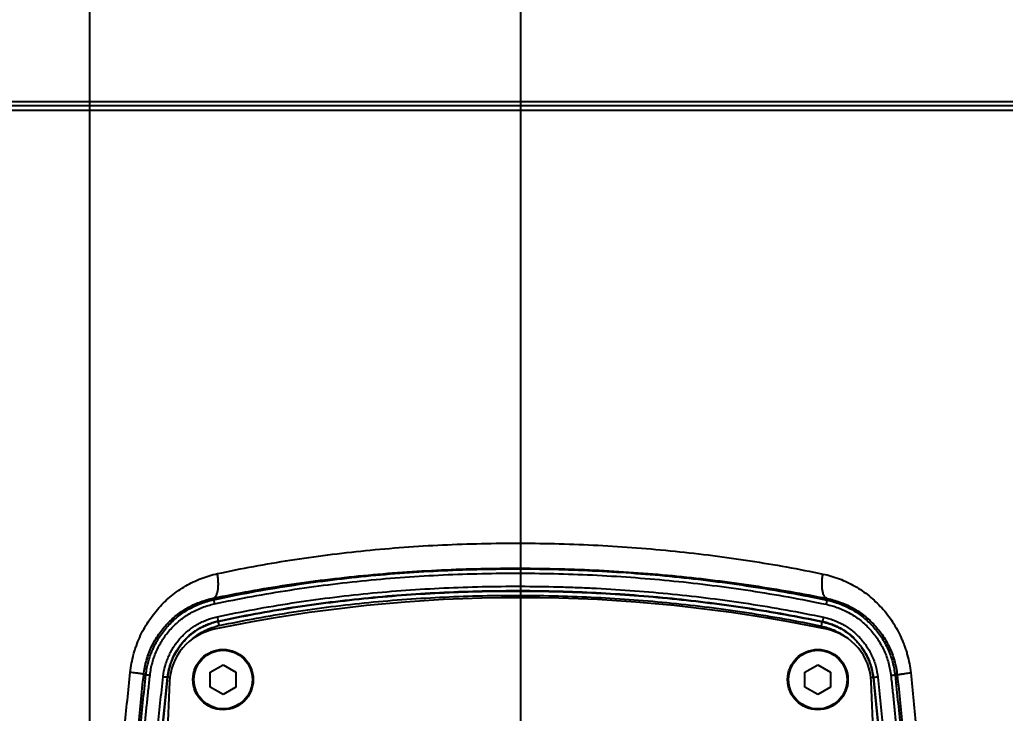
# Model space of a CAD drawing. Header units: millimetres. Extents: x 4086 to 8300, y 123 to 1549.
# Drawn here: x 7769.11 to 7797.7, y 1045.7 to 1065.8 of the extents above; entities that cross this region are included whole.
import ezdxf

# ---------------------------------------------------------------- set-up
doc = ezdxf.new("R2010")
doc.units = ezdxf.units.MM
doc.linetypes.add('CENTER', pattern=[0.6, 0.375, -0.075, 0.075, -0.075])
for name, color, linetype in [('中心线', 7, 'Continuous'), ('外形图', 7, 'Continuous'), ('尺寸标注', 7, 'Continuous'), ('运动范围', 7, 'Continuous')]:
    doc.layers.add(name, color=color, linetype=linetype)
doc.styles.add('思源黑', font='SourceHanSansCN-Normal.ttf')
doc.dimstyles.new('尺寸标注_1_4比例', dxfattribs={"dimtxt": 7, "dimasz": 6, "dimexe": 2, "dimexo": 1.5, "dimgap": 1, "dimtad": 1, "dimdec": 1, "dimlfac": 4, "dimdsep": 46, "dimtxsty": '思源黑', "dimcen": 0.09, "dimadec": 0, "dimazin": 0, "dimtp": 0.01, "dimtm": 0.01, "dimtfac": 1, "dimtdec": 1, "dimtofl": 0, "dimtmove": 0, "dimatfit": 3, "dimfxl": 1, "dimtolj": 1, "dimarcsym": 0})

# ---------------------------------------------------------------- blocks, each defined once
blk = doc.blocks.new('*D784')
at = {"layer": 'Defpoints', "color": 0}
for p in [(7771.133, 1079.219), (7783.633, 1072.555), (7783.633, 998.904)]:
    blk.add_point(p, dxfattribs=at)
at = {"layer": '尺寸标注', "color": 0, "lineweight": -2}
for p, q in [((7771.133, 1077.719), (7771.133, 996.904)), ((7783.633, 1071.055), (7783.633, 996.904)), ((7765.133, 998.904), (7759.133, 998.904)), ((7789.633, 998.904), (7795.633, 998.904))]:
    blk.add_line(p, q, dxfattribs=at)
at = {"layer": '尺寸标注', "color": 0}
for points in [[(7765.133, 997.904), (7765.133, 999.904), (7771.133, 998.904)], [(7789.633, 999.904), (7789.633, 997.904), (7783.633, 998.904)]]:
    blk.add_solid(points, dxfattribs=at)
at = {"layer": '尺寸标注', "color": 0, "insert": (7776.87, 1003.528), "char_height": 7, "attachment_point": 5, "style": '思源黑'}
blk.add_mtext('\\A1;50', dxfattribs=at)
blk = doc.blocks.new('*D787')
at = {"layer": 'Defpoints', "color": 0}
for p in [(7786.133, 1103.555), (7811.849, 1016.055), (7962.414, 1016.055)]:
    blk.add_point(p, dxfattribs=at)
at = {"layer": '尺寸标注', "color": 0, "lineweight": -2}
for p, q in [((7787.633, 1103.555), (7964.414, 1103.555)), ((7962.414, 1097.555), (7962.414, 1022.055)), ((7813.349, 1016.055), (7964.414, 1016.055))]:
    blk.add_line(p, q, dxfattribs=at)
at = {"layer": '尺寸标注', "color": 0}
for points in [[(7963.414, 1097.555), (7961.414, 1097.555), (7962.414, 1103.555)], [(7961.414, 1022.055), (7963.414, 1022.055), (7962.414, 1016.055)]]:
    blk.add_solid(points, dxfattribs=at)
at = {"layer": '尺寸标注', "color": 0, "insert": (7957.785, 1059.805), "char_height": 7, "attachment_point": 5, "rotation": 90, "style": '思源黑'}
blk.add_mtext('\\A1;350', dxfattribs=at)
blk = doc.blocks.new('*D788')
at = {"layer": 'Defpoints', "color": 0}
for p in [(7603.046, 1103.555), (7783.633, 1008.427), (7603.046, 916.786)]:
    blk.add_point(p, dxfattribs=at)
at = {"layer": '尺寸标注', "color": 0, "lineweight": -2}
for p, q in [((7603.046, 1102.055), (7603.046, 914.786)), ((7783.633, 1006.927), (7783.633, 914.786)), ((7777.633, 916.786), (7609.046, 916.786))]:
    blk.add_line(p, q, dxfattribs=at)
at = {"layer": '尺寸标注', "color": 0}
for points in [[(7609.046, 917.786), (7609.046, 915.786), (7603.046, 916.786)], [(7777.633, 915.786), (7777.633, 917.786), (7783.633, 916.786)]]:
    blk.add_solid(points, dxfattribs=at)
at = {"layer": '尺寸标注', "color": 0, "insert": (7693.34, 921.415), "char_height": 7, "attachment_point": 5, "style": '思源黑'}
blk.add_mtext('\\A1;722.3', dxfattribs=at)
blk = doc.blocks.new('*D789')
at = {"layer": 'Defpoints', "color": 0}
for p in [(7732.192, 1103.555), (7783.633, 1008.427), (7783.633, 948.312)]:
    blk.add_point(p, dxfattribs=at)
at = {"layer": '尺寸标注', "color": 0, "lineweight": -2}
for p, q in [((7732.192, 1102.055), (7732.192, 946.312)), ((7783.633, 1006.927), (7783.633, 946.312)), ((7738.192, 948.312), (7777.633, 948.312))]:
    blk.add_line(p, q, dxfattribs=at)
at = {"layer": '尺寸标注', "color": 0}
for points in [[(7738.192, 949.312), (7738.192, 947.312), (7732.192, 948.312)], [(7777.633, 947.312), (7777.633, 949.312), (7783.633, 948.312)]]:
    blk.add_solid(points, dxfattribs=at)
at = {"layer": '尺寸标注', "color": 0, "insert": (7757.912, 952.937), "char_height": 7, "attachment_point": 5, "style": '思源黑'}
blk.add_mtext('\\A1;205.8', dxfattribs=at)
blk = doc.blocks.new('*D791')
at = {"layer": 'Defpoints', "color": 0}
for p in [(7871.487, 1103.555), (7783.633, 1004.677), (7783.633, 978.687)]:
    blk.add_point(p, dxfattribs=at)
at = {"layer": '尺寸标注', "color": 0, "lineweight": -2}
for p, q in [((7871.487, 1102.055), (7871.487, 976.687)), ((7783.633, 1003.177), (7783.633, 976.687)), ((7865.487, 978.687), (7789.633, 978.687))]:
    blk.add_line(p, q, dxfattribs=at)
at = {"layer": '尺寸标注', "color": 0}
for points in [[(7789.633, 979.687), (7789.633, 977.687), (7783.633, 978.687)], [(7865.487, 977.687), (7865.487, 979.687), (7871.487, 978.687)]]:
    blk.add_solid(points, dxfattribs=at)
at = {"layer": '尺寸标注', "color": 0, "insert": (7827.56, 983.316), "char_height": 7, "attachment_point": 5, "style": '思源黑'}
blk.add_mtext('\\A1;351.4', dxfattribs=at)
blk = doc.blocks.new('*D793')
at = {"layer": 'Defpoints', "color": 0}
for p in [(7771.133, 1271.641), (7552.914, 959.632), (7712.796, 959.632)]:
    blk.add_point(p, dxfattribs=at)
at = {"layer": '尺寸标注', "color": 0, "lineweight": -2}
for p, q in [((7769.633, 1271.641), (7550.914, 1271.641)), ((7552.914, 1265.641), (7552.914, 965.632)), ((7711.296, 959.632), (7550.914, 959.632))]:
    blk.add_line(p, q, dxfattribs=at)
at = {"layer": '尺寸标注', "color": 0}
for points in [[(7553.914, 1265.641), (7551.914, 1265.641), (7552.914, 1271.641)], [(7551.914, 965.632), (7553.914, 965.632), (7552.914, 959.632)]]:
    blk.add_solid(points, dxfattribs=at)
at = {"layer": '尺寸标注', "color": 0, "insert": (7548.289, 1115.636), "char_height": 7, "attachment_point": 5, "rotation": 90, "style": '思源黑'}
blk.add_mtext('\\A1;1248', dxfattribs=at)

msp = doc.modelspace()

# ---------------------------------------------------------------- linework, layer by layer
at = {"layer": '中心线', "linetype": 'CENTER', "ltscale": 20}
msp.add_line((7783.6327, 1072.5546), (7783.6327, 1008.4271), dxfattribs=at)
at = {"layer": '外形图'}
for p, q in [((7806.3295, 1063.4263), (7760.9359, 1063.4263)), ((7760.2803, 1063.1847), (7806.9851, 1063.1847)), ((7806.8601, 1063.3046), (7760.4053, 1063.3046)), ((7774.7347, 1048.9961), (7774.7251, 1049.041)), ((7792.5189, 1048.9845), (7792.5283, 1049.0293)), ((7774.8954, 1048.2457), (7774.867, 1048.3782)), ((7792.3624, 1048.2332), (7792.3879, 1048.3556)), ((7792.3901, 1048.3659), (7792.3879, 1048.3556)), ((7774.6353, 1046.8946), (7775.0077, 1047.1096)), ((7774.6353, 1046.4646), (7774.6353, 1046.8946)), ((7775.0077, 1047.1096), (7775.3801, 1046.8946)), ((7775.3801, 1046.8946), (7775.3801, 1046.4646)), ((7791.8853, 1046.8946), (7792.2577, 1047.1096)), ((7791.8853, 1046.4646), (7791.8853, 1046.8946)), ((7792.2577, 1047.1096), (7792.6301, 1046.8946)), ((7792.6301, 1046.8946), (7792.6301, 1046.4646)), ((7773.4551, 1046.6147), (7772.426, 1021.8461)), ((7772.7699, 1046.8232), (7772.7062, 1046.8303)), ((7773.3989, 1046.7534), (7773.4083, 1046.7524)), ((7773.4659, 1046.746), (7773.4083, 1046.7524)), ((7793.8684, 1046.7393), (7793.8011, 1046.7318)), ((7794.8394, 1021.8461), (7793.8103, 1046.6147)), ((7794.4975, 1046.8091), (7794.5611, 1046.8162)), ((7775.0077, 1046.2496), (7774.6353, 1046.4646)), ((7775.3801, 1046.4646), (7775.0077, 1046.2496)), ((7792.2577, 1046.2496), (7791.8853, 1046.4646)), ((7792.6301, 1046.4646), (7792.2577, 1046.2496))]:
    msp.add_line(p, q, dxfattribs=at)
for centre, radius in [((7775.0077, 1046.6796), 0.875), ((7775.0077, 1046.6796), 0.85), ((7792.2577, 1046.6796), 0.875), ((7792.2577, 1046.6796), 0.85)]:
    msp.add_circle(centre, radius, dxfattribs=at)
for centre, radius, start, end in [((7783.6327, 1005.5254), 43.5292, 78.22134, 101.77866), ((7775.0787, 1046.5472), 1.625, 101.77866, 177.62066), ((7792.1867, 1046.5472), 1.625, 2.37934, 78.22134)]:
    msp.add_arc(centre, radius, start, end, dxfattribs=at)
for points, knots in [([(7774.8439, 1049.751), (7775.5437, 1049.901), (7776.9703, 1050.1637), (7779.1502, 1050.4407), (7781.3792, 1050.6031), (7782.8795, 1050.6355), (7783.6327, 1050.6336)], [0, 0, 0, 0, 0.2426457, 0.4914876, 0.7446379, 1, 1, 1, 1]), ([(7783.6327, 1050.6336), (7784.3845, 1050.6317), (7785.8817, 1050.5918), (7787.7425, 1050.4495), (7789.211, 1050.2804), (7790.6441, 1050.078), (7791.7063, 1049.8859), (7792.4058, 1049.7403)], [0, 0, 0, 0, 0.2553386, 0.5084792, 0.6335746, 0.7573486, 1, 1, 1, 1]), ([(7772.3155, 1046.8916), (7772.325, 1046.9793), (7772.351, 1047.1538), (7772.4002, 1047.3686), (7772.4493, 1047.5373), (7772.5049, 1047.7031), (7772.586, 1047.9052), (7772.7014, 1048.1383), (7772.8337, 1048.3601), (7772.9819, 1048.5696), (7773.1447, 1048.7656), (7773.3212, 1048.9471), (7773.5102, 1049.1134), (7773.7106, 1049.2637), (7773.9212, 1049.3974), (7774.1409, 1049.5138), (7774.3686, 1049.6124), (7774.6031, 1049.6927), (7774.7632, 1049.7337), (7774.8439, 1049.751)], [0, 0, 0, 0, 0.0649326, 0.1296899, 0.161979, 0.1941896, 0.25833, 0.3220712, 0.3853804, 0.4482484, 0.5106857, 0.5727184, 0.6343873, 0.6957441, 0.7568469, 0.8177584, 0.8785442, 0.9392703, 1, 1, 1, 1]), ([(7774.7251, 1049.041), (7775.434, 1049.1882), (7776.8794, 1049.4462), (7779.0878, 1049.7181), (7781.3467, 1049.8775), (7782.8673, 1049.9093), (7783.6309, 1049.9074)], [0, 0, 0, 0, 0.2423445, 0.491148, 0.7444288, 1, 1, 1, 1]), ([(7774.7251, 1049.041), (7774.733, 1049.043), (7774.7488, 1049.0495), (7774.7703, 1049.0651), (7774.79, 1049.0864), (7774.8077, 1049.1132), (7774.8234, 1049.1453), (7774.8371, 1049.1825), (7774.8485, 1049.2244), (7774.8577, 1049.2708), (7774.8645, 1049.3212), (7774.8689, 1049.3754), (7774.8709, 1049.4327), (7774.8702, 1049.5144), (7774.863, 1049.6212), (7774.8513, 1049.7072), (7774.8439, 1049.751)], [0, 0, 0, 0, 0.0322186, 0.0664771, 0.1041211, 0.1460778, 0.1928998, 0.24485, 0.3019761, 0.3641661, 0.4311866, 0.5027089, 0.5783288, 0.6575808, 0.8248512, 1, 1, 1, 1]), ([(7774.7347, 1048.9961), (7775.464, 1049.1523), (7776.9324, 1049.4211), (7779.154, 1049.6992), (7781.3877, 1049.8586), (7783.6266, 1049.906), (7785.8653, 1049.848), (7788.0983, 1049.6808), (7790.3196, 1049.4009), (7791.7887, 1049.1366), (7792.5189, 1048.9845)], [0, 0, 0, 0, 0.1249611, 0.249954, 0.3749694, 0.4999971, 0.625025, 0.7500415, 0.8750363, 1, 1, 1, 1]), ([(7774.7563, 1048.8739), (7775.4839, 1049.0297), (7776.5826, 1049.2307), (7778.0567, 1049.4362), (7779.1665, 1049.5601), (7780.2792, 1049.6543), (7781.394, 1049.7197), (7782.5102, 1049.7573), (7783.6269, 1049.7679), (7784.7436, 1049.7521), (7785.8596, 1049.7095), (7786.9742, 1049.6397), (7788.0866, 1049.5423), (7789.1961, 1049.4169), (7790.6703, 1049.2115), (7791.7695, 1049.0138), (7792.4979, 1048.8622)], [0, 0, 0, 0, 0.1249533, 0.1874485, 0.2499504, 0.3124575, 0.3749688, 0.4374828, 0.4999982, 0.5625137, 0.6250278, 0.6875391, 0.7500465, 0.8125485, 0.8750441, 1, 1, 1, 1]), ([(7783.6309, 1049.9074), (7784.3936, 1049.9055), (7785.9124, 1049.8663), (7788.1683, 1049.6992), (7790.3743, 1049.4257), (7791.8191, 1049.1725), (7792.5283, 1049.0293)], [0, 0, 0, 0, 0.2555396, 0.5088045, 0.7576197, 1, 1, 1, 1]), ([(7792.5283, 1049.0293), (7792.5203, 1049.0313), (7792.5045, 1049.0377), (7792.4828, 1049.0532), (7792.463, 1049.0745), (7792.4451, 1049.1013), (7792.4292, 1049.1334), (7792.4154, 1049.1705), (7792.4037, 1049.2125), (7792.3943, 1049.2589), (7792.3873, 1049.3095), (7792.3826, 1049.3637), (7792.3803, 1049.4212), (7792.3806, 1049.5031), (7792.3873, 1049.6101), (7792.3986, 1049.6964), (7792.4058, 1049.7403)], [0, 0, 0, 0, 0.0321893, 0.0664234, 0.1040511, 0.1460001, 0.1928227, 0.2447808, 0.3019203, 0.3641277, 0.4311674, 0.5027091, 0.5783463, 0.6576114, 0.8248872, 1, 1, 1, 1]), ([(7792.4058, 1049.7403), (7792.4869, 1049.7234), (7792.6479, 1049.6831), (7792.8839, 1049.6036), (7793.1131, 1049.5058), (7793.3343, 1049.3899), (7793.5464, 1049.2565), (7793.7481, 1049.1063), (7793.9384, 1048.94), (7794.1163, 1048.7582), (7794.2804, 1048.5619), (7794.4296, 1048.3519), (7794.563, 1048.1293), (7794.6598, 1047.9347), (7794.7282, 1047.7741), (7794.775, 1047.6512), (7794.817, 1047.5261), (7794.8665, 1047.3568), (7794.9161, 1047.1411), (7794.9422, 1046.9658), (7794.9518, 1046.8777)], [0, 0, 0, 0, 0.0607388, 0.1214697, 0.1822565, 0.2431655, 0.3042632, 0.3656133, 0.4272746, 0.4892989, 0.5517285, 0.6145908, 0.6778961, 0.7416358, 0.7736656, 0.8057904, 0.8380032, 0.8702951, 0.9350591, 1, 1, 1, 1]), ([(7774.8363, 1048.5004), (7775.5573, 1048.6552), (7776.6462, 1048.855), (7778.1072, 1049.0593), (7779.2071, 1049.1823), (7780.3099, 1049.2759), (7781.4149, 1049.3409), (7782.5211, 1049.3782), (7783.628, 1049.3888), (7784.5504, 1049.3756), (7785.2879, 1049.3518), (7786.025, 1049.3191), (7786.9456, 1049.2613), (7788.4155, 1049.1321), (7790.2458, 1048.9009), (7791.6982, 1048.639), (7792.4201, 1048.4883)], [0, 0, 0, 0, 0.124955, 0.187451, 0.2499534, 0.312461, 0.3749727, 0.4374871, 0.5000029, 0.5625187, 0.5937768, 0.6250343, 0.6875461, 0.7500539, 0.8750424, 1, 1, 1, 1]), ([(7774.867, 1048.3782), (7775.5855, 1048.5326), (7777.0323, 1048.7981), (7779.2213, 1049.0727), (7781.0555, 1049.2037), (7782.5253, 1049.2533), (7783.6284, 1049.2637), (7784.7314, 1049.248), (7786.2009, 1049.1918), (7788.0345, 1049.054), (7790.2232, 1048.7773), (7791.6707, 1048.5162), (7792.3901, 1048.3659)], [0, 0, 0, 0, 0.1249589, 0.2499495, 0.3749626, 0.4374792, 0.4999972, 0.5625151, 0.6250317, 0.7500459, 0.8750384, 1, 1, 1, 1]), ([(7774.8692, 1048.3679), (7775.5878, 1048.5218), (7777.0346, 1048.7865), (7779.2232, 1049.0602), (7781.0567, 1049.1906), (7782.5259, 1049.24), (7783.6284, 1049.2503), (7784.7308, 1049.2347), (7786.1997, 1049.1787), (7788.0327, 1049.0414), (7790.221, 1048.7657), (7791.6685, 1048.5054), (7792.3879, 1048.3556)], [0, 0, 0, 0, 0.1249943, 0.2499906, 0.3749886, 0.4374929, 0.4999973, 0.5625017, 0.6250061, 0.7500051, 0.8750031, 1, 1, 1, 1]), ([(7772.7062, 1046.8303), (7772.7141, 1046.9009), (7772.7357, 1047.0411), (7772.7854, 1047.2472), (7772.8516, 1047.447), (7772.9332, 1047.6389), (7773.0291, 1047.8215), (7773.1382, 1047.9937), (7773.2592, 1048.155), (7773.3911, 1048.3045), (7773.5328, 1048.442), (7773.6833, 1048.5671), (7773.8417, 1048.6795), (7774.0073, 1048.7789), (7774.1791, 1048.8653), (7774.3565, 1048.9383), (7774.5386, 1048.9977), (7774.6626, 1049.0281), (7774.7251, 1049.041)], [0, 0, 0, 0, 0.066599, 0.1328594, 0.1986099, 0.2637217, 0.3281224, 0.3917802, 0.454706, 0.5169447, 0.5785598, 0.6396325, 0.7002566, 0.7605276, 0.8205428, 0.8803993, 0.9401878, 1, 1, 1, 1]), ([(7772.7699, 1046.8232), (7772.7771, 1046.888), (7772.7965, 1047.0171), (7772.8407, 1047.2078), (7772.8996, 1047.3945), (7772.9729, 1047.576), (7773.0602, 1047.7512), (7773.1608, 1047.9191), (7773.2742, 1048.0786), (7773.3998, 1048.2288), (7773.5366, 1048.3687), (7773.6839, 1048.4975), (7773.8409, 1048.6144), (7774.0064, 1048.7188), (7774.1796, 1048.8099), (7774.3594, 1048.8872), (7774.5446, 1048.9502), (7774.671, 1048.9825), (7774.7347, 1048.9961)], [0, 0, 0, 0, 0.0625199, 0.1250381, 0.1875541, 0.2500675, 0.3125779, 0.375085, 0.4375886, 0.5000888, 0.5625857, 0.6250795, 0.6875704, 0.7500591, 0.8125458, 0.8750311, 0.9375156, 1, 1, 1, 1]), ([(7772.8885, 1046.8094), (7772.9022, 1046.9325), (7772.9373, 1047.116), (7773.0119, 1047.3524), (7773.0816, 1047.5249), (7773.1646, 1047.6914), (7773.2603, 1047.8509), (7773.3681, 1048.0024), (7773.4875, 1048.1451), (7773.6176, 1048.278), (7773.7576, 1048.4004), (7773.9068, 1048.5114), (7774.0642, 1048.6105), (7774.2288, 1048.697), (7774.3996, 1048.7704), (7774.5757, 1048.8303), (7774.6958, 1048.861), (7774.7563, 1048.8739)], [0, 0, 0, 0, 0.124959, 0.1874827, 0.2500035, 0.3125209, 0.3750347, 0.4375447, 0.5000508, 0.5625533, 0.6250523, 0.6875483, 0.7500416, 0.8125329, 0.8750226, 0.9375113, 1, 1, 1, 1]), ([(7774.7347, 1048.9961), (7774.7346, 1048.9961), (7774.7345, 1048.9958), (7774.7344, 1048.9952), (7774.7344, 1048.9943), (7774.7344, 1048.9932), (7774.7345, 1048.9918), (7774.7347, 1048.9893), (7774.7352, 1048.9856), (7774.7359, 1048.9804), (7774.7369, 1048.9742), (7774.738, 1048.967), (7774.7394, 1048.959), (7774.741, 1048.9502), (7774.7435, 1048.9371), (7774.7469, 1048.9194), (7774.7514, 1048.8971), (7774.7547, 1048.8818), (7774.7563, 1048.8739)], [0, 0, 0, 0, 0.0026743, 0.0073722, 0.0142862, 0.0234562, 0.0348852, 0.0485576, 0.0825249, 0.1250731, 0.1758202, 0.2343014, 0.299977, 0.3722384, 0.4504148, 0.6215565, 0.8070483, 1, 1, 1, 1]), ([(7774.8954, 1048.2457), (7775.6119, 1048.3992), (7777.0543, 1048.663), (7778.8729, 1048.8904), (7780.3334, 1049.0139), (7781.4308, 1049.0782), (7782.5295, 1049.115), (7783.6287, 1049.1254), (7784.7279, 1049.1097), (7785.8264, 1049.0678), (7786.9236, 1048.9991), (7788.3836, 1048.8712), (7790.202, 1048.6421), (7791.6451, 1048.3826), (7792.3624, 1048.2332)], [0, 0, 0, 0, 0.1249918, 0.2499856, 0.3124885, 0.3749915, 0.4374946, 0.4999977, 0.5625009, 0.625004, 0.687507, 0.7500101, 0.8750056, 1, 1, 1, 1]), ([(7792.5189, 1048.9845), (7792.519, 1048.9845), (7792.5191, 1048.9842), (7792.5192, 1048.9836), (7792.5192, 1048.9827), (7792.5192, 1048.9816), (7792.5191, 1048.9802), (7792.5189, 1048.9777), (7792.5185, 1048.974), (7792.5178, 1048.9688), (7792.5169, 1048.9626), (7792.5157, 1048.9554), (7792.5144, 1048.9474), (7792.5128, 1048.9386), (7792.5105, 1048.9254), (7792.5071, 1048.9077), (7792.5027, 1048.8854), (7792.4996, 1048.87), (7792.4979, 1048.8622)], [0, 0, 0, 0, 0.0026741, 0.0073722, 0.0142864, 0.0234568, 0.0348862, 0.0485593, 0.0825282, 0.1250784, 0.1758276, 0.2343111, 0.2999888, 0.372252, 0.4504297, 0.6215716, 0.807059, 1, 1, 1, 1]), ([(7792.4979, 1048.8622), (7792.6196, 1048.8369), (7792.7996, 1048.7844), (7793.0287, 1048.6873), (7793.1944, 1048.6011), (7793.3529, 1048.5022), (7793.5031, 1048.3912), (7793.6442, 1048.2688), (7793.7753, 1048.1357), (7793.8956, 1047.9928), (7794.0043, 1047.8408), (7794.1007, 1047.6808), (7794.1843, 1047.5137), (7794.2546, 1047.3405), (7794.3111, 1047.1624), (7794.3534, 1046.9804), (7794.372, 1046.8572), (7794.3789, 1046.7953)], [0, 0, 0, 0, 0.1248822, 0.187372, 0.2498632, 0.3123565, 0.3748524, 0.4373514, 0.4998538, 0.56236, 0.6248699, 0.6873837, 0.7499012, 0.812422, 0.8749458, 0.9374719, 1, 1, 1, 1]), ([(7792.5189, 1048.9845), (7792.583, 1048.9712), (7792.7101, 1048.9395), (7792.8965, 1048.8771), (7793.0774, 1048.8003), (7793.2517, 1048.7096), (7793.4184, 1048.6055), (7793.5765, 1048.4887), (7793.7249, 1048.3598), (7793.8628, 1048.2197), (7793.9893, 1048.0692), (7794.1036, 1047.9093), (7794.205, 1047.7409), (7794.2929, 1047.565), (7794.3668, 1047.3828), (7794.4262, 1047.1954), (7794.4707, 1047.0039), (7794.4903, 1046.8742), (7794.4975, 1046.8091)], [0, 0, 0, 0, 0.0624845, 0.1249689, 0.1874543, 0.249941, 0.3124295, 0.3749205, 0.4374142, 0.499911, 0.5624111, 0.6249147, 0.6874218, 0.7499322, 0.8124457, 0.8749618, 0.93748, 1, 1, 1, 1]), ([(7792.5283, 1049.0293), (7792.5911, 1049.0167), (7792.7158, 1048.9869), (7792.8991, 1048.9281), (7793.0776, 1048.8556), (7793.2505, 1048.7697), (7793.4172, 1048.6705), (7793.5768, 1048.5582), (7793.7283, 1048.4332), (7793.871, 1048.2956), (7794.0039, 1048.1458), (7794.1258, 1047.9842), (7794.2357, 1047.8114), (7794.3324, 1047.6282), (7794.4147, 1047.4356), (7794.4814, 1047.235), (7794.5315, 1047.028), (7794.5532, 1046.8871), (7794.5611, 1046.8162)], [0, 0, 0, 0, 0.0598283, 0.1196269, 0.1794878, 0.2395022, 0.299768, 0.3603848, 0.4214475, 0.4830501, 0.5452775, 0.6081945, 0.6718451, 0.7362425, 0.8013568, 0.8671149, 0.9333867, 1, 1, 1, 1]), ([(7773.2693, 1046.7672), (7773.2808, 1046.8705), (7773.3102, 1047.0245), (7773.3728, 1047.2228), (7773.4313, 1047.3676), (7773.5009, 1047.5074), (7773.5811, 1047.6413), (7773.6716, 1047.7685), (7773.7717, 1047.8882), (7773.8809, 1047.9998), (7773.9984, 1048.1026), (7774.1235, 1048.1958), (7774.2555, 1048.279), (7774.3936, 1048.3517), (7774.5846, 1048.4339), (7774.7347, 1048.4786), (7774.8363, 1048.5004)], [0, 0, 0, 0, 0.1249692, 0.1874981, 0.2500244, 0.3125475, 0.3750671, 0.4375831, 0.5000955, 0.5626043, 0.6251098, 0.6876122, 0.750112, 0.8126095, 0.8751054, 1, 1, 1, 1]), ([(7773.3989, 1046.7534), (7773.4043, 1046.8019), (7773.4188, 1046.8984), (7773.4518, 1047.0409), (7773.4958, 1047.1805), (7773.5688, 1047.3613), (7773.6862, 1047.5758), (7773.8653, 1047.808), (7774.0782, 1048.0096), (7774.2798, 1048.148), (7774.4522, 1048.2388), (7774.5865, 1048.2966), (7774.725, 1048.3438), (7774.8194, 1048.368), (7774.867, 1048.3782)], [0, 0, 0, 0, 0.0625479, 0.1250936, 0.1876369, 0.250177, 0.3751513, 0.500109, 0.6250506, 0.7499787, 0.8124862, 0.8749918, 0.937496, 1, 1, 1, 1]), ([(7773.4083, 1046.7524), (7773.419, 1046.8487), (7773.4464, 1046.9921), (7773.5047, 1047.177), (7773.5774, 1047.3569), (7773.6941, 1047.5702), (7773.8723, 1047.8011), (7774.0842, 1048.0016), (7774.2848, 1048.1391), (7774.4564, 1048.2294), (7774.5901, 1048.2869), (7774.7278, 1048.3338), (7774.8219, 1048.3578), (7774.8692, 1048.3679)], [0, 0, 0, 0, 0.1249646, 0.1874942, 0.2500239, 0.3749883, 0.4999525, 0.6249167, 0.7498811, 0.8124108, 0.8749405, 0.9374701, 1, 1, 1, 1]), ([(7774.8363, 1048.5004), (7774.838, 1048.4925), (7774.8414, 1048.477), (7774.8464, 1048.4545), (7774.8506, 1048.4367), (7774.8538, 1048.4236), (7774.856, 1048.4147), (7774.858, 1048.4067), (7774.8599, 1048.3996), (7774.8616, 1048.3934), (7774.8631, 1048.3882), (7774.8642, 1048.3846), (7774.8651, 1048.3822), (7774.8656, 1048.3809), (7774.866, 1048.3798), (7774.8664, 1048.379), (7774.8667, 1048.3785), (7774.8669, 1048.3783), (7774.867, 1048.3782)], [0, 0, 0, 0, 0.1921726, 0.3773485, 0.5485117, 0.626785, 0.6991799, 0.7650107, 0.8236549, 0.8745603, 0.9172508, 0.9513346, 0.965053, 0.9765184, 0.9857144, 0.9926428, 0.9973418, 1, 1, 1, 1]), ([(7792.3879, 1048.3556), (7792.4356, 1048.3457), (7792.5301, 1048.322), (7792.6687, 1048.2756), (7792.8032, 1048.2186), (7792.9329, 1048.1512), (7793.0569, 1048.0738), (7793.1744, 1047.9869), (7793.2847, 1047.891), (7793.3872, 1047.7868), (7793.4813, 1047.6749), (7793.5663, 1047.556), (7793.6417, 1047.4308), (7793.7071, 1047.3001), (7793.7619, 1047.1646), (7793.806, 1047.0253), (7793.8391, 1046.8829), (7793.8537, 1046.7866), (7793.8591, 1046.7382)], [0, 0, 0, 0, 0.0625, 0.125, 0.1875002, 0.25, 0.3124999, 0.3749998, 0.4374998, 0.5, 0.5625001, 0.6250001, 0.6875, 0.7499999, 0.8124997, 0.8749999, 0.9375, 1, 1, 1, 1]), ([(7792.4201, 1048.4883), (7792.4185, 1048.4804), (7792.4152, 1048.4648), (7792.4102, 1048.4423), (7792.4061, 1048.4245), (7792.403, 1048.4113), (7792.4009, 1048.4025), (7792.3989, 1048.3944), (7792.3971, 1048.3873), (7792.3954, 1048.3811), (7792.3939, 1048.3759), (7792.3928, 1048.3723), (7792.392, 1048.3699), (7792.3915, 1048.3686), (7792.3911, 1048.3675), (7792.3907, 1048.3667), (7792.3904, 1048.3662), (7792.3902, 1048.3659), (7792.3901, 1048.3659)], [0, 0, 0, 0, 0.1921832, 0.3773635, 0.5485264, 0.6267984, 0.6991914, 0.7650201, 0.8236621, 0.8745653, 0.9172538, 0.9513361, 0.9650538, 0.9765188, 0.9857144, 0.9926426, 0.9973416, 1, 1, 1, 1]), ([(7792.3901, 1048.3659), (7792.4379, 1048.3559), (7792.5329, 1048.3321), (7792.6722, 1048.2853), (7792.8074, 1048.228), (7792.9377, 1048.1602), (7793.0623, 1048.0823), (7793.2196, 1047.9658), (7793.3984, 1047.7975), (7793.549, 1047.6036), (7793.65, 1047.4358), (7793.7157, 1047.3043), (7793.7708, 1047.1681), (7793.8151, 1047.028), (7793.8484, 1046.8848), (7793.863, 1046.7879), (7793.8684, 1046.7393)], [0, 0, 0, 0, 0.062492, 0.1249848, 0.1874788, 0.2499742, 0.3124722, 0.3749732, 0.4998909, 0.6248246, 0.6873453, 0.7498699, 0.8123982, 0.8749299, 0.937464, 1, 1, 1, 1]), ([(7792.4201, 1048.4883), (7792.4712, 1048.4776), (7792.5726, 1048.4522), (7792.7212, 1048.4024), (7792.8655, 1048.3412), (7793.0045, 1048.2689), (7793.1375, 1048.1858), (7793.2635, 1048.0926), (7793.3818, 1047.9898), (7793.4917, 1047.878), (7793.5926, 1047.758), (7793.6839, 1047.6305), (7793.7648, 1047.4962), (7793.8349, 1047.356), (7793.8938, 1047.2106), (7793.9568, 1047.0114), (7793.9865, 1046.8568), (7793.998, 1046.7531)], [0, 0, 0, 0, 0.0624886, 0.1249776, 0.1874679, 0.2499594, 0.3124531, 0.3749495, 0.4374491, 0.4999521, 0.5624588, 0.6249688, 0.6874825, 0.7499996, 0.81252, 0.8750433, 1, 1, 1, 1]), ([(7774.1247, 1047.8627), (7774.1796, 1047.91), (7774.2954, 1047.9978), (7774.4526, 1048.0886), (7774.5843, 1048.1491), (7774.7196, 1048.2011), (7774.8246, 1048.2306), (7774.8954, 1048.2457)], [0, 0, 0, 0, 0.2499693, 0.4999386, 0.6249844, 0.7500302, 1, 1, 1, 1]), ([(7792.3624, 1048.2332), (7792.4235, 1048.2205), (7792.5443, 1048.1884), (7792.6902, 1048.1323), (7792.8028, 1048.0784), (7792.9122, 1048.0184), (7792.9906, 1047.9668), (7793.0407, 1047.9297)], [0, 0, 0, 0, 0.2499765, 0.4999559, 0.6249899, 0.7500239, 1, 1, 1, 1]), ([(7771.085, 1020.8001), (7771.096, 1021.3443), (7771.1198, 1022.4326), (7771.1612, 1024.065), (7771.2004, 1025.4252), (7771.2343, 1026.5133), (7771.2608, 1027.3293), (7771.2883, 1028.1453), (7771.3165, 1028.9612), (7771.3454, 1029.7772), (7771.3748, 1030.5931), (7771.4048, 1031.409), (7771.4357, 1032.2249), (7771.4675, 1033.0407), (7771.5113, 1034.1284), (7771.5692, 1035.4879), (7771.6319, 1036.8473), (7771.6855, 1037.9345), (7771.7276, 1038.7499), (7771.7717, 1039.5652), (7771.818, 1040.3803), (7771.8664, 1041.1953), (7771.9172, 1042.0101), (7771.9617, 1042.6891), (7771.9983, 1043.2321), (7772.0266, 1043.6393), (7772.0557, 1044.0465), (7772.0863, 1044.4536), (7772.119, 1044.8604), (7772.1656, 1045.4027), (7772.2297, 1046.0799), (7772.2862, 1046.6211), (7772.3155, 1046.8916)], [0, 0, 0, 0, 0.0625011, 0.1250022, 0.1875034, 0.2187539, 0.2500045, 0.2812552, 0.3125058, 0.3437566, 0.3750073, 0.4062581, 0.437509, 0.4687598, 0.5000107, 0.5625123, 0.6250139, 0.6562647, 0.6875153, 0.7187659, 0.7500164, 0.7812668, 0.8125169, 0.8437669, 0.8593918, 0.8750167, 0.8906415, 0.906266, 0.92189, 0.9375135, 0.9687582, 1, 1, 1, 1]), ([(7772.7062, 1046.8303), (7772.7062, 1046.8304), (7772.7059, 1046.8307), (7772.7052, 1046.8313), (7772.7037, 1046.832), (7772.7012, 1046.833), (7772.698, 1046.834), (7772.694, 1046.8351), (7772.6892, 1046.8363), (7772.6835, 1046.8376), (7772.6745, 1046.8395), (7772.6612, 1046.8421), (7772.6429, 1046.8454), (7772.6217, 1046.849), (7772.5975, 1046.8528), (7772.5706, 1046.857), (7772.5409, 1046.8614), (7772.5088, 1046.866), (7772.4612, 1046.8726), (7772.3965, 1046.8813), (7772.3434, 1046.8881), (7772.3155, 1046.8916)], [0, 0, 0, 0, 0.0011791, 0.0027601, 0.0073083, 0.0138221, 0.0223448, 0.0328893, 0.0454551, 0.0600353, 0.0766177, 0.1157249, 0.1626202, 0.2171057, 0.2789471, 0.3478765, 0.4235934, 0.5057674, 0.5940388, 0.7873024, 1, 1, 1, 1]), ([(7794.5611, 1046.8162), (7794.5612, 1046.8163), (7794.5615, 1046.8166), (7794.5622, 1046.8172), (7794.5637, 1046.818), (7794.5661, 1046.8189), (7794.5694, 1046.8199), (7794.5734, 1046.821), (7794.5782, 1046.8222), (7794.5838, 1046.8235), (7794.5929, 1046.8255), (7794.6062, 1046.8281), (7794.6245, 1046.8314), (7794.6457, 1046.8349), (7794.6698, 1046.8388), (7794.6968, 1046.843), (7794.7264, 1046.8474), (7794.7586, 1046.852), (7794.8061, 1046.8586), (7794.8708, 1046.8673), (7794.9239, 1046.8741), (7794.9518, 1046.8777)], [0, 0, 0, 0, 0.0011819, 0.0027649, 0.0073158, 0.0138313, 0.0223552, 0.0329006, 0.045467, 0.0600476, 0.0766302, 0.1157374, 0.1626322, 0.2171168, 0.2789572, 0.3478852, 0.4236008, 0.5057732, 0.5940431, 0.7873041, 1, 1, 1, 1]), ([(7794.9518, 1046.8777), (7794.9811, 1046.6073), (7795.0377, 1046.0664), (7795.1019, 1045.3896), (7795.1487, 1044.8476), (7795.1815, 1044.441), (7795.2121, 1044.0342), (7795.2413, 1043.6272), (7795.2695, 1043.2202), (7795.3061, 1042.6774), (7795.3505, 1041.9989), (7795.4013, 1041.1845), (7795.4497, 1040.3699), (7795.4959, 1039.5552), (7795.5399, 1038.7404), (7795.5819, 1037.9254), (7795.6355, 1036.8387), (7795.6981, 1035.4801), (7795.7558, 1034.1213), (7795.7995, 1033.0342), (7795.8312, 1032.2188), (7795.862, 1031.4034), (7795.8919, 1030.5879), (7795.9212, 1029.7724), (7795.9499, 1028.9569), (7795.9781, 1028.1414), (7796.0146, 1027.054), (7796.0578, 1025.6946), (7796.1046, 1024.0633), (7796.1458, 1022.4318), (7796.1695, 1021.344), (7796.1805, 1020.8001)], [0, 0, 0, 0, 0.0312417, 0.0624863, 0.0781098, 0.0937338, 0.1093583, 0.124983, 0.1406079, 0.1562328, 0.1874828, 0.218733, 0.2499833, 0.2812338, 0.3124844, 0.3437351, 0.3749859, 0.4374874, 0.4999891, 0.53124, 0.5624908, 0.5937417, 0.6249925, 0.6562433, 0.687494, 0.7187447, 0.7499954, 0.8124965, 0.8749977, 0.9374989, 1, 1, 1, 1]), ([(7771.449, 1020.7891), (7771.4603, 1021.3323), (7771.4846, 1022.4186), (7771.527, 1024.0479), (7771.575, 1025.677), (7771.6193, 1027.0345), (7771.6568, 1028.1204), (7771.6857, 1028.9349), (7771.7152, 1029.7493), (7771.7452, 1030.5636), (7771.7758, 1031.378), (7771.8179, 1032.4638), (7771.8728, 1033.8209), (7771.9436, 1035.4492), (7772.0076, 1036.8059), (7772.0624, 1037.8911), (7772.1054, 1038.7049), (7772.1504, 1039.5186), (7772.1976, 1040.3321), (7772.2471, 1041.1456), (7772.2904, 1041.8233), (7772.3262, 1042.3654), (7772.3538, 1042.7719), (7772.3772, 1043.1106), (7772.3964, 1043.3816), (7772.4157, 1043.6525), (7772.4404, 1043.9912), (7772.4717, 1044.3974), (7772.5051, 1044.8034), (7772.5528, 1045.3445), (7772.6183, 1046.0203), (7772.6762, 1046.5604), (7772.7062, 1046.8303)], [0, 0, 0, 0, 0.0625014, 0.1250027, 0.1875041, 0.2500055, 0.2812562, 0.312507, 0.3437579, 0.3750088, 0.4062597, 0.4375107, 0.5000127, 0.5625147, 0.6250166, 0.6562674, 0.6875182, 0.7187689, 0.7500194, 0.7812698, 0.81252, 0.828145, 0.8437699, 0.8593948, 0.8672072, 0.8750196, 0.8906443, 0.9062686, 0.9218925, 0.9375156, 0.9687594, 1, 1, 1, 1]), ([(7771.5119, 1020.6334), (7771.523, 1021.1796), (7771.5471, 1022.2721), (7771.589, 1023.9107), (7771.6368, 1025.5491), (7771.681, 1026.9143), (7771.7184, 1028.0064), (7771.7474, 1028.8254), (7771.7769, 1029.6444), (7771.807, 1030.4634), (7771.8377, 1031.2824), (7771.8798, 1032.3743), (7771.9348, 1033.7392), (7772.0058, 1035.3767), (7772.0827, 1037.014), (7772.1528, 1038.3782), (7772.2129, 1039.4692), (7772.2602, 1040.2874), (7772.3099, 1041.1055), (7772.3532, 1041.7871), (7772.3892, 1042.3322), (7772.4168, 1042.7411), (7772.4403, 1043.0818), (7772.4595, 1043.3543), (7772.4789, 1043.6268), (7772.5036, 1043.9673), (7772.5349, 1044.3759), (7772.5684, 1044.7843), (7772.6161, 1045.3286), (7772.6817, 1046.0084), (7772.7398, 1046.5517), (7772.7699, 1046.8232)], [0, 0, 0, 0, 0.0625001, 0.1250003, 0.1875004, 0.2500005, 0.2812506, 0.3125006, 0.3437507, 0.3750008, 0.4062508, 0.4375009, 0.5000009, 0.562501, 0.6250011, 0.687501, 0.718751, 0.750001, 0.781251, 0.812501, 0.828126, 0.8437509, 0.8593759, 0.8671884, 0.8750009, 0.8906259, 0.9062508, 0.9218757, 0.9375007, 0.9687503, 1, 1, 1, 1]), ([(7771.6306, 1020.6308), (7771.6417, 1021.1768), (7771.6658, 1022.2688), (7771.7077, 1023.9067), (7771.7557, 1025.5444), (7771.7999, 1026.909), (7771.8371, 1028.0007), (7771.8754, 1029.0923), (7771.9153, 1030.1838), (7771.9565, 1031.2753), (7771.9986, 1032.3668), (7772.0535, 1033.731), (7772.1244, 1035.3679), (7772.1886, 1036.7317), (7772.2435, 1037.8226), (7772.2865, 1038.6407), (7772.3316, 1039.4586), (7772.371, 1040.1401), (7772.4037, 1040.6853), (7772.4373, 1041.2304), (7772.4721, 1041.7754), (7772.508, 1042.3204), (7772.5353, 1042.7291), (7772.5632, 1043.1377), (7772.6018, 1043.6825), (7772.6428, 1044.2271), (7772.6874, 1044.7714), (7772.717, 1045.1114), (7772.7419, 1045.3834), (7772.7676, 1045.6552), (7772.8013, 1045.9949), (7772.8439, 1046.4023), (7772.8735, 1046.6737), (7772.8885, 1046.8094)], [0, 0, 0, 0, 0.0625001, 0.1250002, 0.1875003, 0.2500003, 0.2812503, 0.3125003, 0.3750003, 0.4062503, 0.4375003, 0.5000002, 0.5625002, 0.6250001, 0.6562501, 0.6875, 0.71875, 0.75, 0.7656249, 0.7812499, 0.8124998, 0.8281248, 0.8437498, 0.8593747, 0.8749997, 0.9062497, 0.9218749, 0.9374999, 0.9453124, 0.9531249, 0.9687499, 0.984375, 1, 1, 1, 1]), ([(7772.0439, 1021.9681), (7772.0559, 1022.4854), (7772.0817, 1023.5198), (7772.1254, 1025.0713), (7772.1662, 1026.3642), (7772.2008, 1027.3984), (7772.2275, 1028.174), (7772.2549, 1028.9496), (7772.2829, 1029.7251), (7772.3114, 1030.5007), (7772.3406, 1031.2762), (7772.3705, 1032.0517), (7772.4115, 1033.0857), (7772.4652, 1034.378), (7772.5343, 1035.9286), (7772.5968, 1037.2206), (7772.6501, 1038.254), (7772.6919, 1039.029), (7772.7355, 1039.8038), (7772.7812, 1040.5785), (7772.8212, 1041.224), (7772.8543, 1041.7404), (7772.8795, 1042.1276), (7772.9053, 1042.5147), (7772.9314, 1042.9019), (7772.9582, 1043.289), (7772.986, 1043.6761), (7773.0149, 1044.063), (7773.0454, 1044.4499), (7773.0776, 1044.8366), (7773.1118, 1045.2231), (7773.1481, 1045.6094), (7773.1995, 1046.1243), (7773.2408, 1046.5101), (7773.2693, 1046.7672)], [0, 0, 0, 0, 0.0625001, 0.1250002, 0.1875002, 0.2187502, 0.2500002, 0.2812503, 0.3125003, 0.3437503, 0.3750002, 0.4062502, 0.4375002, 0.5000002, 0.5625001, 0.625, 0.65625, 0.6875, 0.71875, 0.7499999, 0.7812498, 0.7968748, 0.8124997, 0.8281247, 0.8437498, 0.8593748, 0.8749997, 0.8906247, 0.9062498, 0.9218749, 0.9375, 0.9531249, 0.96875, 1, 1, 1, 1]), ([(7772.1749, 1021.9652), (7772.1869, 1022.4822), (7772.2126, 1023.5162), (7772.2563, 1025.0671), (7772.297, 1026.3593), (7772.3316, 1027.3931), (7772.3583, 1028.1683), (7772.3857, 1028.9436), (7772.4136, 1029.7188), (7772.4421, 1030.494), (7772.4713, 1031.2692), (7772.5012, 1032.0444), (7772.5421, 1033.0779), (7772.5957, 1034.3697), (7772.6648, 1035.9196), (7772.7272, 1037.211), (7772.7805, 1038.2439), (7772.8222, 1039.0186), (7772.8658, 1039.7931), (7772.9114, 1040.5675), (7772.9513, 1041.2127), (7772.9843, 1041.7288), (7773.0096, 1042.1158), (7773.0353, 1042.5028), (7773.0614, 1042.8898), (7773.0882, 1043.2768), (7773.1159, 1043.6636), (7773.1448, 1044.0504), (7773.1752, 1044.4371), (7773.2074, 1044.8236), (7773.2415, 1045.21), (7773.2779, 1045.5962), (7773.3292, 1046.1108), (7773.3705, 1046.4964), (7773.3989, 1046.7534)], [0, 0, 0, 0, 0.0625001, 0.1250002, 0.1875002, 0.2187502, 0.2500002, 0.2812503, 0.3125003, 0.3437503, 0.3750002, 0.4062502, 0.4375002, 0.5000002, 0.5625001, 0.6250001, 0.65625, 0.6875, 0.71875, 0.75, 0.7812498, 0.7968748, 0.8124998, 0.8281248, 0.8437498, 0.8593748, 0.8749997, 0.8906247, 0.9062498, 0.9218749, 0.9375, 0.9531249, 0.96875, 1, 1, 1, 1]), ([(7772.1836, 1021.9737), (7772.1956, 1022.4905), (7772.2213, 1023.5241), (7772.2578, 1024.816), (7772.2895, 1025.8494), (7772.3145, 1026.6245), (7772.3404, 1027.3995), (7772.3672, 1028.1745), (7772.3946, 1028.9494), (7772.4225, 1029.7243), (7772.451, 1030.4993), (7772.4802, 1031.2741), (7772.5101, 1032.049), (7772.5511, 1033.0821), (7772.6047, 1034.3734), (7772.6738, 1035.9227), (7772.7363, 1037.2136), (7772.7896, 1038.2462), (7772.8313, 1039.0205), (7772.8749, 1039.7947), (7772.9205, 1040.5688), (7772.9605, 1041.2138), (7772.9935, 1041.7297), (7773.0188, 1042.1165), (7773.0445, 1042.5034), (7773.0707, 1042.8903), (7773.0974, 1043.277), (7773.1251, 1043.6638), (7773.1541, 1044.0504), (7773.1845, 1044.4369), (7773.2167, 1044.8233), (7773.2508, 1045.2095), (7773.2872, 1045.5956), (7773.3385, 1046.11), (7773.3798, 1046.4955), (7773.4083, 1046.7524)], [0, 0, 0, 0, 0.0624999, 0.1249999, 0.1562499, 0.1874999, 0.2187498, 0.2499998, 0.2812498, 0.3124997, 0.3437497, 0.3749996, 0.4062495, 0.4374995, 0.4999994, 0.5624993, 0.6249992, 0.6562492, 0.6874991, 0.7187492, 0.7499991, 0.781249, 0.796874, 0.812499, 0.828124, 0.8437491, 0.8593741, 0.8749991, 0.8906241, 0.9062493, 0.9218744, 0.9374995, 0.9531246, 0.9687498, 1, 1, 1, 1]), ([(7772.7699, 1046.8232), (7772.7699, 1046.8232), (7772.7702, 1046.8231), (7772.7707, 1046.8231), (7772.7715, 1046.8229), (7772.7726, 1046.8228), (7772.7739, 1046.8226), (7772.7762, 1046.8223), (7772.7797, 1046.8219), (7772.7847, 1046.8213), (7772.7907, 1046.8206), (7772.7975, 1046.8198), (7772.8053, 1046.8189), (7772.8138, 1046.8179), (7772.8265, 1046.8164), (7772.8438, 1046.8145), (7772.8657, 1046.812), (7772.8808, 1046.8103), (7772.8885, 1046.8094)], [0, 0, 0, 0, 0.0020388, 0.0063913, 0.013054, 0.0220124, 0.0332478, 0.046735, 0.0803412, 0.1225328, 0.1729352, 0.2311006, 0.2965121, 0.3685886, 0.4466893, 0.6181403, 0.8047835, 1, 1, 1, 1]), ([(7773.2693, 1046.7672), (7773.2776, 1046.7663), (7773.2938, 1046.7645), (7773.3174, 1046.7619), (7773.3362, 1046.7599), (7773.3501, 1046.7584), (7773.3595, 1046.7574), (7773.3681, 1046.7565), (7773.3757, 1046.7557), (7773.3824, 1046.755), (7773.3879, 1046.7544), (7773.3919, 1046.754), (7773.3944, 1046.7538), (7773.3959, 1046.7537), (7773.3971, 1046.7536), (7773.398, 1046.7535), (7773.3986, 1046.7535), (7773.3988, 1046.7534), (7773.3989, 1046.7534)], [0, 0, 0, 0, 0.1907229, 0.3755082, 0.5470241, 0.6256514, 0.6984658, 0.7647432, 0.8238247, 0.8751228, 0.9181275, 0.9524116, 0.9661732, 0.9776345, 0.9867661, 0.9935469, 0.99796, 1, 1, 1, 1]), ([(7793.8591, 1046.7382), (7793.8876, 1046.4815), (7793.929, 1046.0962), (7793.9804, 1045.5821), (7794.0168, 1045.1963), (7794.051, 1044.8103), (7794.0833, 1044.4241), (7794.1138, 1044.0378), (7794.1427, 1043.6514), (7794.1705, 1043.2649), (7794.1972, 1042.8783), (7794.2233, 1042.4917), (7794.249, 1042.105), (7794.2743, 1041.7184), (7794.3073, 1041.2028), (7794.3472, 1040.5582), (7794.3928, 1039.7845), (7794.4363, 1039.0107), (7794.478, 1038.2369), (7794.5312, 1037.2049), (7794.5935, 1035.9147), (7794.6625, 1034.3663), (7794.7159, 1033.0757), (7794.7568, 1032.0432), (7794.7866, 1031.2688), (7794.8157, 1030.4943), (7794.8441, 1029.7198), (7794.8719, 1028.9453), (7794.8992, 1028.1708), (7794.9259, 1027.3963), (7794.9517, 1026.6217), (7794.9766, 1025.8471), (7795.0082, 1024.8143), (7795.0445, 1023.5231), (7795.0701, 1022.4901), (7795.082, 1021.9736)], [0, 0, 0, 0, 0.0312502, 0.0468754, 0.0625005, 0.0781256, 0.0937507, 0.1093759, 0.125001, 0.1406259, 0.156251, 0.171876, 0.187501, 0.203126, 0.218751, 0.2500009, 0.2812509, 0.3125009, 0.3437509, 0.3750008, 0.4375007, 0.5000006, 0.5625005, 0.5937505, 0.6250004, 0.6562504, 0.6875003, 0.7187502, 0.7500002, 0.7812502, 0.8125001, 0.8437501, 0.8750001, 0.9375001, 1, 1, 1, 1]), ([(7793.998, 1046.7531), (7793.9898, 1046.7521), (7793.9736, 1046.7503), (7793.95, 1046.7477), (7793.9312, 1046.7457), (7793.9172, 1046.7442), (7793.9078, 1046.7432), (7793.8993, 1046.7423), (7793.8916, 1046.7415), (7793.885, 1046.7408), (7793.8795, 1046.7402), (7793.8755, 1046.7398), (7793.8729, 1046.7396), (7793.8715, 1046.7395), (7793.8703, 1046.7394), (7793.8694, 1046.7393), (7793.8688, 1046.7393), (7793.8685, 1046.7392), (7793.8684, 1046.7393)], [0, 0, 0, 0, 0.1907225, 0.3755076, 0.5470236, 0.6256509, 0.6984653, 0.7647428, 0.8238243, 0.8751225, 0.9181273, 0.9524114, 0.9661731, 0.9776344, 0.986766, 0.9935468, 0.99796, 1, 1, 1, 1]), ([(7793.8684, 1046.7393), (7793.897, 1046.4824), (7793.9383, 1046.097), (7793.9897, 1045.5827), (7794.0261, 1045.1967), (7794.0603, 1044.8106), (7794.0926, 1044.4243), (7794.1231, 1044.0378), (7794.152, 1043.6513), (7794.1797, 1043.2646), (7794.2064, 1042.8779), (7794.2325, 1042.4911), (7794.2582, 1042.1043), (7794.2835, 1041.7175), (7794.3165, 1041.2017), (7794.3563, 1040.5568), (7794.4019, 1039.7829), (7794.4454, 1039.0088), (7794.4871, 1038.2346), (7794.5402, 1037.2023), (7794.6025, 1035.9116), (7794.6715, 1034.3625), (7794.7249, 1033.0715), (7794.7657, 1032.0386), (7794.7955, 1031.2639), (7794.8246, 1030.4891), (7794.853, 1029.7143), (7794.8808, 1028.9395), (7794.9081, 1028.1647), (7794.9347, 1027.3899), (7794.9605, 1026.615), (7794.9854, 1025.8401), (7795.0169, 1024.8069), (7795.0532, 1023.5152), (7795.0788, 1022.4818), (7795.0907, 1021.9651)], [0, 0, 0, 0, 0.03125, 0.0468751, 0.0625, 0.0781251, 0.0937502, 0.1093753, 0.1250003, 0.1406252, 0.1562502, 0.1718753, 0.1875003, 0.2031252, 0.2187502, 0.25, 0.28125, 0.3125, 0.34375, 0.3749999, 0.4374999, 0.4999998, 0.5624998, 0.5937498, 0.6249998, 0.6562497, 0.6874997, 0.7187497, 0.7499997, 0.7812498, 0.8124998, 0.8437498, 0.8749998, 0.9374999, 1, 1, 1, 1]), ([(7793.998, 1046.7531), (7794.0266, 1046.4961), (7794.068, 1046.1105), (7794.1194, 1045.5959), (7794.1559, 1045.2098), (7794.1901, 1044.8235), (7794.2224, 1044.4371), (7794.253, 1044.0504), (7794.282, 1043.6637), (7794.3097, 1043.2769), (7794.3365, 1042.89), (7794.3626, 1042.503), (7794.3883, 1042.1161), (7794.4135, 1041.7291), (7794.4466, 1041.213), (7794.4865, 1040.5679), (7794.5321, 1039.7936), (7794.5757, 1039.0192), (7794.6174, 1038.2447), (7794.6706, 1037.2119), (7794.733, 1035.9207), (7794.802, 1034.3709), (7794.8555, 1033.0793), (7794.8963, 1032.0459), (7794.9262, 1031.2708), (7794.9553, 1030.4958), (7794.9837, 1029.7206), (7795.0115, 1028.9455), (7795.0389, 1028.1703), (7795.0655, 1027.3952), (7795.0914, 1026.6199), (7795.1162, 1025.8447), (7795.1478, 1024.811), (7795.1841, 1023.5188), (7795.2098, 1022.4849), (7795.2217, 1021.968)], [0, 0, 0, 0, 0.03125, 0.0468751, 0.0625001, 0.0781251, 0.0937502, 0.1093753, 0.1250003, 0.1406252, 0.1562502, 0.1718753, 0.1875003, 0.2031252, 0.2187502, 0.2500001, 0.28125, 0.3125, 0.34375, 0.375, 0.4374999, 0.4999998, 0.5624998, 0.5937498, 0.6249998, 0.6562497, 0.6874997, 0.7187497, 0.7499997, 0.7812498, 0.8124998, 0.8437498, 0.8749998, 0.9374999, 1, 1, 1, 1]), ([(7794.4975, 1046.8091), (7794.4974, 1046.8091), (7794.4972, 1046.8091), (7794.4967, 1046.809), (7794.4959, 1046.8089), (7794.4948, 1046.8087), (7794.4935, 1046.8085), (7794.4912, 1046.8082), (7794.4877, 1046.8078), (7794.4827, 1046.8072), (7794.4767, 1046.8065), (7794.4698, 1046.8057), (7794.4621, 1046.8048), (7794.4536, 1046.8038), (7794.4408, 1046.8023), (7794.4236, 1046.8004), (7794.4017, 1046.7979), (7794.3866, 1046.7962), (7794.3789, 1046.7953)], [0, 0, 0, 0, 0.0020389, 0.0063914, 0.0130541, 0.0220124, 0.0332479, 0.046735, 0.0803411, 0.1225327, 0.172935, 0.2311004, 0.2965118, 0.3685882, 0.4466889, 0.6181398, 0.8047832, 1, 1, 1, 1]), ([(7794.3789, 1046.7953), (7794.3939, 1046.6597), (7794.4236, 1046.3884), (7794.4662, 1045.9813), (7794.4999, 1045.6418), (7794.5257, 1045.3701), (7794.5507, 1045.0983), (7794.5804, 1044.7584), (7794.6251, 1044.2144), (7794.6661, 1043.6701), (7794.7047, 1043.1257), (7794.7326, 1042.7172), (7794.7599, 1042.3088), (7794.7867, 1041.9003), (7794.813, 1041.4917), (7794.8474, 1040.947), (7794.8888, 1040.2659), (7794.936, 1039.4486), (7794.981, 1038.631), (7795.024, 1037.8134), (7795.0788, 1036.7231), (7795.1428, 1035.36), (7795.2136, 1033.724), (7795.2683, 1032.3605), (7795.3103, 1031.2697), (7795.3514, 1030.1788), (7795.3911, 1029.0878), (7795.4293, 1027.9968), (7795.4663, 1026.9057), (7795.5104, 1025.5419), (7795.5582, 1023.905), (7795.5999, 1022.268), (7795.6238, 1021.1766), (7795.6348, 1020.6309)], [0, 0, 0, 0, 0.015625, 0.0312501, 0.0468751, 0.0546876, 0.0625001, 0.0781251, 0.0937503, 0.1250003, 0.1406253, 0.1562502, 0.1718752, 0.1875002, 0.2031252, 0.2187501, 0.25, 0.28125, 0.3125, 0.3437499, 0.3749999, 0.4374998, 0.4999998, 0.5624997, 0.5937497, 0.6249997, 0.6874997, 0.7187497, 0.7499997, 0.8124997, 0.8749998, 0.9374999, 1, 1, 1, 1]), ([(7794.4975, 1046.8091), (7794.5276, 1046.5378), (7794.5857, 1045.9948), (7794.6515, 1045.3154), (7794.6994, 1044.7714), (7794.7329, 1044.3632), (7794.7643, 1043.9549), (7794.794, 1043.5464), (7794.8228, 1043.1379), (7794.8511, 1042.7293), (7794.8787, 1042.3207), (7794.9146, 1041.7758), (7794.9579, 1041.0945), (7795.0074, 1040.2769), (7795.0547, 1039.4592), (7795.1148, 1038.3687), (7795.1847, 1037.0053), (7795.2615, 1035.3689), (7795.3323, 1033.7322), (7795.3871, 1032.3681), (7795.4291, 1031.2768), (7795.4597, 1030.4582), (7795.4897, 1029.6397), (7795.5191, 1028.8211), (7795.5479, 1028.0025), (7795.5852, 1026.911), (7795.6293, 1025.5465), (7795.6768, 1023.909), (7795.7186, 1022.2713), (7795.7425, 1021.1794), (7795.7536, 1020.6334)], [0, 0, 0, 0, 0.0312497, 0.0624993, 0.0781242, 0.0937492, 0.1093741, 0.1249991, 0.1406241, 0.1562491, 0.171874, 0.187499, 0.218749, 0.249999, 0.2812489, 0.3124989, 0.3749989, 0.437499, 0.499999, 0.5624991, 0.5937492, 0.6249992, 0.6562493, 0.6874994, 0.7187494, 0.7499995, 0.8124996, 0.8749997, 0.9374999, 1, 1, 1, 1]), ([(7794.5611, 1046.8162), (7794.5912, 1046.5465), (7794.6492, 1046.0067), (7794.7149, 1045.3313), (7794.7627, 1044.7905), (7794.7962, 1044.3847), (7794.8275, 1043.9787), (7794.8522, 1043.6403), (7794.8715, 1043.3695), (7794.8906, 1043.0986), (7794.9141, 1042.7601), (7794.9416, 1042.3538), (7794.9774, 1041.812), (7795.0207, 1041.1346), (7795.0701, 1040.3217), (7795.1173, 1039.5086), (7795.1622, 1038.6953), (7795.2051, 1037.882), (7795.2598, 1036.7974), (7795.3237, 1035.4414), (7795.3943, 1033.8139), (7795.46, 1032.1863), (7795.5116, 1030.8298), (7795.5514, 1029.7445), (7795.5808, 1028.9305), (7795.6096, 1028.1166), (7795.6469, 1027.0312), (7795.6911, 1025.6745), (7795.7389, 1024.0462), (7795.7811, 1022.4178), (7795.8053, 1021.3321), (7795.8165, 1020.7892)], [0, 0, 0, 0, 0.0312405, 0.0624842, 0.0781073, 0.0937311, 0.1093554, 0.1249801, 0.1327925, 0.1406049, 0.1562298, 0.1718547, 0.1874797, 0.2187299, 0.2499803, 0.2812308, 0.3124815, 0.3437323, 0.3749832, 0.4374851, 0.499987, 0.5624891, 0.624991, 0.656242, 0.6874928, 0.7187437, 0.7499944, 0.8124958, 0.8749972, 0.9374986, 1, 1, 1, 1])]:
    msp.add_open_spline(points, degree=3, knots=knots, dxfattribs=at)
at = {"layer": '运动范围'}
msp.add_arc((7771.1327, 1103.5546), 168.0862, 10, 225, dxfattribs=at)

# ---------------------------------------------------------------- dimensions: what is measured, and where the dimension line sits
at = {"layer": '尺寸标注'}
for base, p1, p2, picture, middle in [((7552.9138, 959.6321), (7771.1327, 1271.6408), (7712.7964, 959.6321), '*D793', (7552.9138, 1115.6364)), ((7962.4137, 1016.0546), (7786.1327, 1103.5546), (7811.8492, 1016.0546), '*D787', (7962.4137, 1059.8046))]:
    dim = msp.add_linear_dim(base=base, p1=p1, p2=p2, angle=90, dimstyle='尺寸标注_1_4比例', dxfattribs=at)
    dim.commit()
    dim.dimension.update_dxf_attribs({"geometry": picture, "text_midpoint": middle, "dimtype": 160})
for base, p1, p2, picture, middle in [((7603.0465, 916.7862), (7783.6327, 1008.4271), (7603.0465, 1103.5546), '*D788', (7693.3396, 916.7862)), ((7783.6327, 978.687), (7871.4866, 1103.5546), (7783.6327, 1004.6771), '*D791', (7827.5596, 978.687)), ((7783.6327, 998.9036), (7771.1327, 1079.2187), (7783.6327, 1072.5546), '*D784', (7776.8699, 998.9036))]:
    dim = msp.add_linear_dim(base=base, p1=p1, p2=p2, dimstyle='尺寸标注_1_4比例', dxfattribs=at)
    dim.commit()
    dim.dimension.update_dxf_attribs({"geometry": picture, "text_midpoint": middle, "dimtype": 160})
dim = msp.add_linear_dim(base=(7783.6327, 948.3125), p1=(7732.1918, 1103.5546), p2=(7783.6327, 1008.4271), dimstyle='尺寸标注_1_4比例', dxfattribs=at)
dim.commit()
dim.dimension.update_dxf_attribs({"geometry": '*D789', "text_midpoint": (7757.9122, 952.9368)})

doc.saveas('drawing.dxf')
